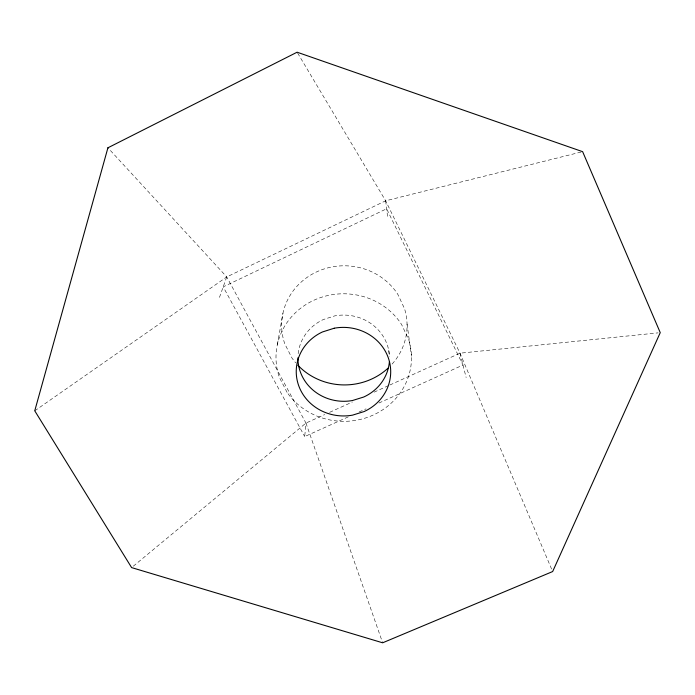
<?xml version="1.0" encoding="UTF-8"?>
<svg xmlns="http://www.w3.org/2000/svg" width="695" height="695" viewBox="0 0 695 695"><rect width="100%" height="100%" fill="white"/><g stroke="black" fill="none" stroke-linecap="round" stroke-linejoin="round"><path stroke-width="0.52" stroke-dasharray="3.48 2.61" d="M348.238 416.896L304.714 436.573L305.956 423.073L226.744 276.923L107.916 147.8M277.374 344.572L282.961 313.167M219.464 297.399L226.744 276.923L385.656 200.803L582.627 151.666M133.284 566.216L305.956 423.073L324.721 414.567M34.75 410.815L226.744 276.923M329.656 412.326L352.374 402.023M374.092 392.162L388.905 385.447M389.895 384.995L460.003 353.19L658.096 332.862M359.115 411.979L366.048 408.851M378.905 403.039L462.992 365.04L386.629 208.778L223.199 286.87L304.714 436.573M297.668 53.133L385.656 200.803L460.003 353.19L552.655 571.551M305.956 423.073L382.65 642.797M460.003 353.19L466.145 377.576M407.053 324.035L411.483 356.231M385.656 200.803L387.654 217.231M388.783 350.445L389.313 356.578M298.155 353.694A45.809 43.116 1.1 0 1 323.297 319.552L334.747 315.886A45.809 43.116 1.1 0 1 389.504 356.57M392.11 364.067A62.706 59.562 1.1 0 0 404.507 308.623L397.801 294.298A62.706 59.562 1.1 0 0 317.954 271.285A62.706 59.562 1.1 0 0 284.811 343.921L291.865 357.838A62.706 59.562 1.1 0 0 295.688 362.825M287.07 392.38L279.433 377.489A67.754 63.775 1.1 0 1 315.191 299.658A67.754 63.775 1.1 0 1 401.519 324.374L408.756 339.725A67.754 63.775 1.1 0 1 372.164 415.506A67.754 63.775 1.1 0 1 287.07 392.38"/><path stroke-width="1.04" d="M389.4 361.695A45.809 43.116 1.1 0 1 363.702 397.027L352.487 400.52A45.809 43.116 1.1 0 1 297.92 357.769M388.453 367.803A62.706 59.562 1.1 0 1 297.816 365.179M107.916 147.8L34.75 410.815L131.616 567.598L382.65 642.797L552.655 571.551L660.25 332.636L582.627 151.666L297.113 52.203L107.916 147.8M334.199 328.222L322.393 331.984A47.243 44.289 1.1 0 0 298.746 385.803A47.243 44.289 1.1 0 0 352.495 415.158L364.058 411.579A47.243 44.289 1.1 0 0 388.244 357.664A47.243 44.289 1.1 0 0 334.199 328.222"/></g></svg>
